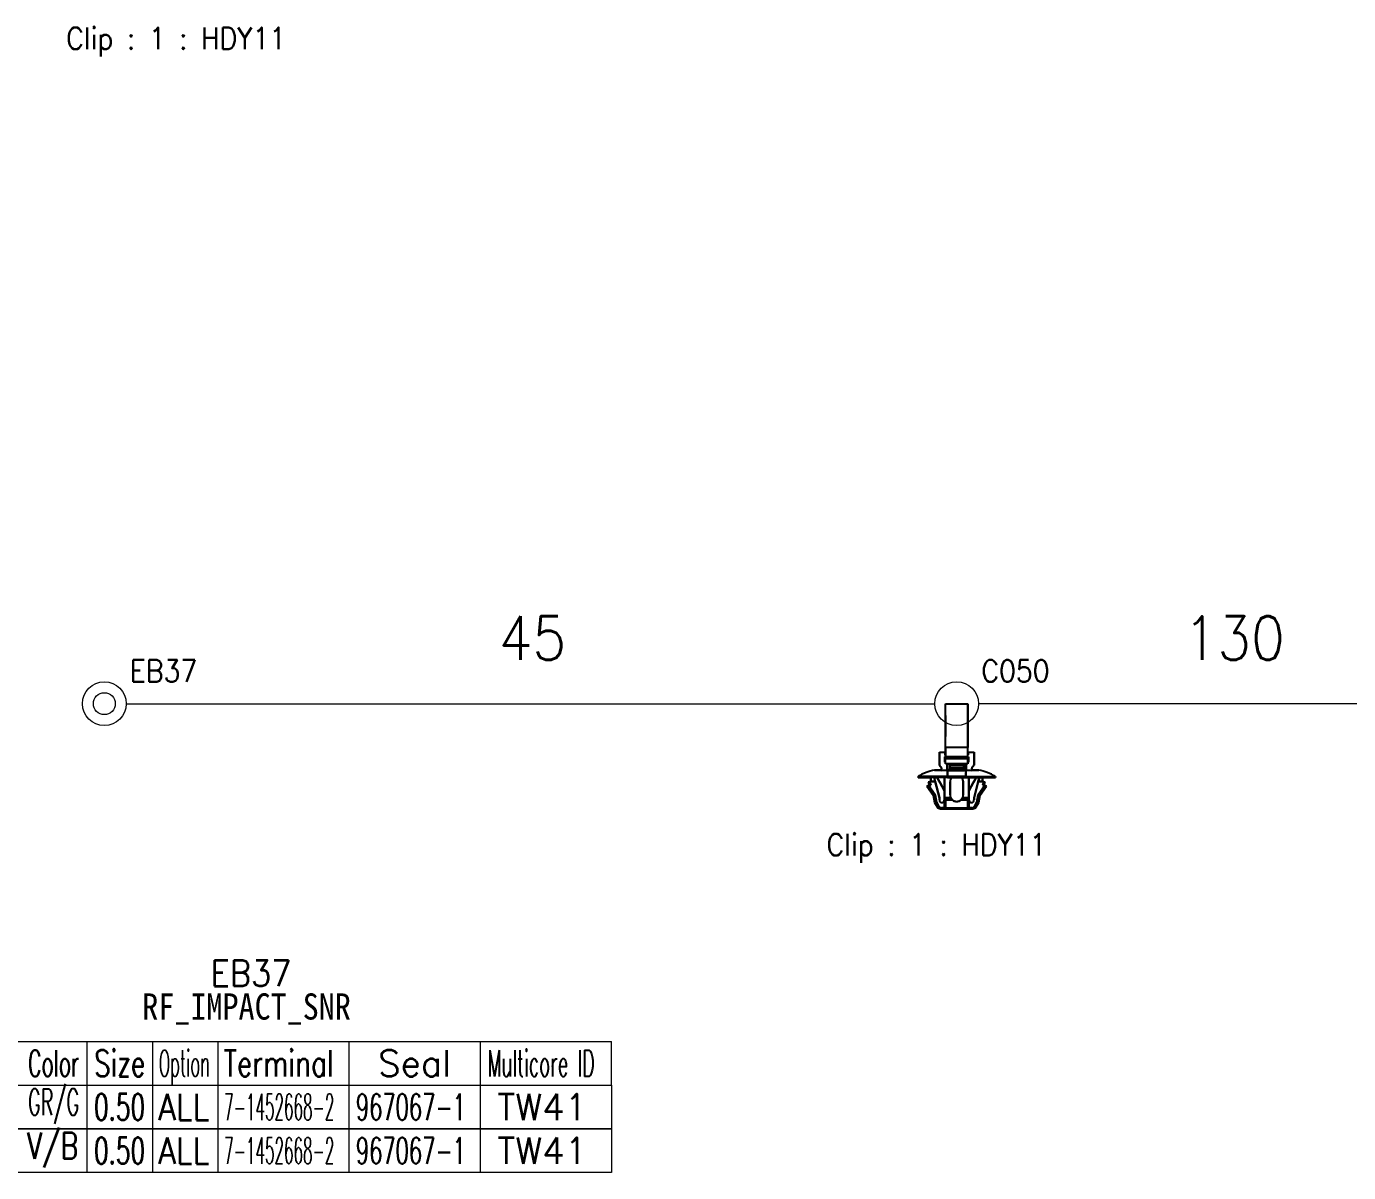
# Model space of a CAD drawing. Header units: inches. Extents: x 47316 to 59086, y 3141 to 11743.
# Drawn here: x 53402.5 to 53553.8, y 9986.4 to 10117.5 of the extents above; entities that cross this region are included whole.
import ezdxf

# ---------------------------------------------------------------- set-up
doc = ezdxf.new("R2010")
doc.units = ezdxf.units.IN
doc.header["$MEASUREMENT"] = 0
doc.styles.get("Standard").update_dxf_attribs({"font": ''})
doc.styles.get('Standard').set_extended_font_data('SimSun')
doc.linetypes.add('_VH_FELT_TAPE', pattern='A,0.4,-0.7,["FELT",Standard,S=0.3,R=0,X=-0.5,Y=-0.15],-0.7', length=1.8)

msp = doc.modelspace()

# ---------------------------------------------------------------- linework, layer by layer
at = {"color": 0, "linetype": '_VH_FELT_TAPE', "lineweight": 15, "ltscale": 5}
for p, q in [((53413.89, 10040.05), (53506.45, 10040.05)), ((53568.68, 10040.05), (53511.45, 10040.05))]:
    msp.add_line(p, q, dxfattribs=at)
at = {"color": 7, "ltscale": 0.378893}
msp.add_line((53507.68, 10035.05), (53507.68, 10040.05), dxfattribs=at)
at = {"color": 7, "ltscale": 0.15}
for p, q in [((53507.68, 10040.05), (53510.21, 10040.05)), ((53510.21, 10035.05), (53507.68, 10035.05)), ((53510.21, 10035.05), (53507.68, 10035.05)), ((53507.68, 10033.79), (53510.21, 10033.79)), ((53510.21, 10033.79), (53507.68, 10033.79)), ((53510.21, 10033.15), (53507.68, 10033.15)), ((53510.21, 10033.15), (53507.68, 10033.15)), ((53507.68, 10028.08), (53510.21, 10028.08)), ((53510.21, 10028.08), (53507.68, 10028.08))]:
    msp.add_line(p, q, dxfattribs=at)
at = {"color": 7, "ltscale": 0.0272}
msp.add_line((53507.68, 10039.93), (53507.68, 10040.05), dxfattribs=at)
at = {"color": 7, "ltscale": 0.37888}
msp.add_line((53507.68, 10035.05), (53507.68, 10040.05), dxfattribs=at)
at = {"color": 7, "ltscale": 0.027199}
msp.add_line((53507.68, 10040.05), (53507.68, 10039.93), dxfattribs=at)
at = {"color": 7, "ltscale": 0.142593}
msp.add_line((53507.68, 10036.28), (53507.68, 10038.69), dxfattribs=at)
at = {"color": 7, "ltscale": 0.142589}
msp.add_line((53507.68, 10038.69), (53507.68, 10036.28), dxfattribs=at)
at = {"color": 7, "ltscale": 0.378897}
msp.add_line((53510.21, 10040.05), (53510.21, 10035.05), dxfattribs=at)
at = {"color": 7, "ltscale": 0.215019}
msp.add_line((53510.21, 10036.61), (53510.21, 10040.05), dxfattribs=at)
at = {"color": 7, "ltscale": 0.315749}
msp.add_line((53510.21, 10040.05), (53510.21, 10035.48), dxfattribs=at)
at = {"color": 7, "ltscale": 0.378905}
msp.add_line((53510.21, 10035.05), (53510.21, 10040.05), dxfattribs=at)
at = {"color": 7, "ltscale": 0.315758}
msp.add_line((53510.21, 10040.05), (53510.21, 10035.48), dxfattribs=at)
at = {"color": 7, "ltscale": 0.179182}
msp.add_line((53510.21, 10036.78), (53510.21, 10039.8), dxfattribs=at)
at = {"color": 7, "ltscale": 0.026669}
for p, q in [((53510.21, 10036.78), (53510.21, 10036.33)), ((53510.21, 10036.33), (53510.21, 10036.78)), ((53510.21, 10036.61), (53510.21, 10036.16))]:
    msp.add_line(p, q, dxfattribs=at)
at = {"color": 7, "ltscale": 0.108633}
msp.add_line((53510.21, 10034.5), (53510.21, 10036.33), dxfattribs=at)
at = {"color": 7, "ltscale": 0.076392}
msp.add_line((53510.21, 10035.04), (53510.21, 10036.33), dxfattribs=at)
at = {"color": 7, "ltscale": 0.098454}
msp.add_line((53510.21, 10034.5), (53510.21, 10036.16), dxfattribs=at)
at = {"color": 7, "ltscale": 0.039999}
for p, q in [((53506.97, 10034.5), (53507.64, 10034.5)), ((53506.97, 10034.5), (53507.64, 10034.5)), ((53510.25, 10034.5), (53510.93, 10034.5)), ((53510.25, 10034.5), (53510.93, 10034.5))]:
    msp.add_line(p, q, dxfattribs=at)
at = {"color": 7, "ltscale": 0.022501}
for p, q in [((53506.97, 10034.5), (53506.97, 10034.12)), ((53506.97, 10034.12), (53506.97, 10034.5)), ((53510.93, 10034.5), (53510.93, 10034.12)), ((53510.93, 10034.5), (53510.93, 10034.12))]:
    msp.add_line(p, q, dxfattribs=at)
at = {"color": 7, "ltscale": 0.064999}
for p, q in [((53506.97, 10034.12), (53506.97, 10033.03)), ((53506.97, 10033.03), (53506.97, 10034.12)), ((53510.93, 10034.12), (53510.93, 10033.03)), ((53510.93, 10034.12), (53510.93, 10033.03))]:
    msp.add_line(p, q, dxfattribs=at)
at = {"color": 7, "ltscale": 0.0175}
for p, q in [((53507.64, 10034.5), (53507.64, 10034.21)), ((53507.64, 10034.21), (53507.64, 10034.5)), ((53510.25, 10034.5), (53510.25, 10034.21)), ((53510.25, 10034.5), (53510.25, 10034.21)), ((53510.25, 10034.21), (53510.25, 10034.5))]:
    msp.add_line(p, q, dxfattribs=at)
at = {"color": 7, "ltscale": 0.002499}
for p, q in [((53507.64, 10034.5), (53507.68, 10034.5)), ((53507.68, 10034.21), (53507.64, 10034.21)), ((53507.64, 10034.21), (53507.68, 10034.21)), ((53510.21, 10034.5), (53510.25, 10034.5)), ((53510.25, 10034.21), (53510.21, 10034.21)), ((53510.21, 10034.21), (53510.25, 10034.21)), ((53507.6, 10033.95), (53507.64, 10033.95)), ((53507.64, 10033.95), (53507.6, 10033.95)), ((53507.64, 10033.95), (53507.6, 10033.95)), ((53507.68, 10033.41), (53507.64, 10033.41)), ((53507.64, 10033.41), (53507.68, 10033.41)), ((53507.68, 10033.41), (53507.64, 10033.41)), ((53510.25, 10033.41), (53510.21, 10033.41)), ((53510.21, 10033.41), (53510.25, 10033.41)), ((53510.25, 10033.41), (53510.21, 10033.41)), ((53510.29, 10033.95), (53510.25, 10033.95)), ((53510.29, 10033.95), (53510.25, 10033.95))]:
    msp.add_line(p, q, dxfattribs=at)
at = {"color": 7, "ltscale": 2.6e-05}
for p, q in [((53507.64, 10034.5), (53507.64, 10034.5)), ((53510.25, 10034.5), (53510.25, 10034.5))]:
    msp.add_line(p, q, dxfattribs=at)
at = {"color": 7, "ltscale": 0.0644}
for p, q in [((53507.68, 10035.05), (53507.68, 10033.96)), ((53507.68, 10033.96), (53507.68, 10035.05)), ((53510.21, 10033.96), (53510.21, 10035.05)), ((53510.21, 10033.96), (53510.21, 10035.05))]:
    msp.add_line(p, q, dxfattribs=at)
at = {"color": 7, "ltscale": 0.0075}
for p, q in [((53508.1, 10034.08), (53508.1, 10033.95)), ((53508.1, 10033.95), (53508.1, 10034.08)), ((53508.53, 10033.95), (53508.53, 10034.08)), ((53508.53, 10034.08), (53508.53, 10033.95)), ((53509.37, 10034.08), (53509.37, 10033.95)), ((53509.37, 10033.95), (53509.37, 10034.08)), ((53509.79, 10033.95), (53509.79, 10034.08)), ((53509.79, 10034.08), (53509.79, 10033.95)), ((53504.53, 10031.72), (53504.53, 10031.6)), ((53504.53, 10031.6), (53504.53, 10031.72)), ((53507.89, 10031.6), (53507.89, 10031.72)), ((53507.89, 10031.72), (53507.89, 10031.6)), ((53510, 10031.72), (53510, 10031.6)), ((53510, 10031.6), (53510, 10031.72)), ((53513.37, 10031.72), (53513.37, 10031.6)), ((53513.37, 10031.6), (53513.37, 10031.72)), ((53507.2, 10028.02), (53507.2, 10028.14)), ((53507.2, 10028.02), (53507.2, 10028.14)), ((53510.34, 10028.02), (53510.34, 10028.14)), ((53510.69, 10028.14), (53510.69, 10028.02)), ((53510.69, 10028.14), (53510.69, 10028.02))]:
    msp.add_line(p, q, dxfattribs=at)
at = {"color": 7, "ltscale": 0.057913}
msp.add_line((53510.21, 10034.5), (53510.21, 10035.48), dxfattribs=at)
at = {"color": 7, "ltscale": 0.025}
for p, q in [((53510.93, 10034.08), (53510.93, 10034.5)), ((53508.1, 10033.96), (53508.53, 10033.96)), ((53508.1, 10033.96), (53508.53, 10033.96)), ((53509.37, 10033.96), (53509.79, 10033.96)), ((53509.37, 10033.96), (53509.79, 10033.96)), ((53509.37, 10033.95), (53509.79, 10033.95))]:
    msp.add_line(p, q, dxfattribs=at)
at = {"color": 7, "ltscale": 0.0625}
msp.add_line((53510.93, 10033.03), (53510.93, 10034.08), dxfattribs=at)
at = {"color": 7, "ltscale": 0.017476}
for p, q in [((53507.22, 10032.67), (53507.22, 10032.38)), ((53510.67, 10032.67), (53510.67, 10032.38))]:
    msp.add_line(p, q, dxfattribs=at)
at = {"color": 7, "ltscale": 0.017471}
for p, q in [((53507.22, 10032.38), (53507.22, 10032.67)), ((53510.67, 10032.38), (53510.67, 10032.67))]:
    msp.add_line(p, q, dxfattribs=at)
at = {"color": 7, "ltscale": 0.035001}
for p, q in [((53507.6, 10033.37), (53507.6, 10033.95)), ((53507.6, 10033.37), (53507.6, 10033.95)), ((53507.6, 10033.95), (53507.6, 10033.37)), ((53510.29, 10033.95), (53510.29, 10033.37)), ((53510.29, 10033.37), (53510.29, 10033.95)), ((53510, 10031.6), (53510, 10032.19)), ((53510, 10031.6), (53510, 10032.19))]:
    msp.add_line(p, q, dxfattribs=at)
at = {"color": 7, "ltscale": 0.004999}
for p, q in [((53507.68, 10033.37), (53507.6, 10033.37)), ((53507.6, 10033.37), (53507.68, 10033.37)), ((53510.29, 10033.37), (53510.21, 10033.37)), ((53510.21, 10033.37), (53510.29, 10033.37))]:
    msp.add_line(p, q, dxfattribs=at)
at = {"color": 7, "ltscale": 0.032501}
for p, q in [((53507.64, 10033.95), (53507.64, 10033.41)), ((53507.64, 10033.41), (53507.64, 10033.95)), ((53510.25, 10033.95), (53510.25, 10033.41)), ((53510.25, 10033.95), (53510.25, 10033.41))]:
    msp.add_line(p, q, dxfattribs=at)
at = {"color": 7, "ltscale": 0.154999}
for p, q in [((53510.25, 10033.95), (53507.64, 10033.95)), ((53507.64, 10033.95), (53510.25, 10033.95))]:
    msp.add_line(p, q, dxfattribs=at)
at = {"color": 7, "ltscale": 0.0375}
for p, q in [((53507.68, 10033.15), (53507.68, 10033.79)), ((53507.68, 10033.15), (53507.68, 10033.79)), ((53510.21, 10033.79), (53510.21, 10033.15)), ((53510.21, 10033.15), (53510.21, 10033.79))]:
    msp.add_line(p, q, dxfattribs=at)
at = {"color": 7, "ltscale": 0.040002}
for p, q in [((53507.85, 10032.48), (53507.85, 10033.15)), ((53507.85, 10032.48), (53507.85, 10033.15)), ((53507.85, 10033.15), (53507.85, 10032.48)), ((53510.04, 10033.15), (53510.04, 10032.48)), ((53510.04, 10032.48), (53510.04, 10033.15))]:
    msp.add_line(p, q, dxfattribs=at)
at = {"color": 7, "ltscale": 0.017502}
for p, q in [((53507.85, 10033.15), (53508.15, 10033.15)), ((53509.75, 10033.15), (53510.04, 10033.15))]:
    msp.add_line(p, q, dxfattribs=at)
at = {"color": 7, "ltscale": 0.000368}
msp.add_line((53508.1, 10033.96), (53508.1, 10033.95), dxfattribs=at)
at = {"color": 7, "ltscale": 0.023056}
msp.add_line((53508.14, 10033.95), (53508.53, 10033.95), dxfattribs=at)
at = {"color": 7, "ltscale": 0.00087}
for p, q in [((53508.15, 10033.14), (53508.15, 10033.15)), ((53508.15, 10033.15), (53508.15, 10033.14)), ((53509.75, 10033.14), (53509.75, 10033.15)), ((53509.75, 10033.15), (53509.75, 10033.14))]:
    msp.add_line(p, q, dxfattribs=at)
at = {"color": 7, "ltscale": 0.095001}
for p, q in [((53509.75, 10033.14), (53508.15, 10033.14)), ((53508.15, 10033.14), (53509.75, 10033.14)), ((53509.75, 10033.01), (53508.15, 10033.01)), ((53508.15, 10033.01), (53509.75, 10033.01)), ((53508.15, 10032.71), (53509.75, 10032.71)), ((53509.75, 10032.71), (53508.15, 10032.71)), ((53508.15, 10032.51), (53509.75, 10032.51))]:
    msp.add_line(p, q, dxfattribs=at)
at = {"color": 7, "ltscale": 0.007443}
for p, q in [((53508.15, 10033.01), (53508.15, 10033.14)), ((53508.15, 10033.14), (53508.15, 10033.01)), ((53509.75, 10033.01), (53509.75, 10033.14)), ((53509.75, 10033.14), (53509.75, 10033.01))]:
    msp.add_line(p, q, dxfattribs=at)
at = {"color": 7, "ltscale": 0.017839}
for p, q in [((53508.15, 10032.71), (53508.15, 10033.01)), ((53508.15, 10033.01), (53508.15, 10032.71)), ((53509.75, 10032.71), (53509.75, 10033.01)), ((53509.75, 10033.01), (53509.75, 10032.71))]:
    msp.add_line(p, q, dxfattribs=at)
at = {"color": 7, "ltscale": 0.012407}
for p, q in [((53508.15, 10032.51), (53508.15, 10032.71)), ((53509.75, 10032.51), (53509.75, 10032.71))]:
    msp.add_line(p, q, dxfattribs=at)
at = {"color": 7, "ltscale": 0.013841}
for p, q in [((53508.15, 10032.71), (53508.15, 10032.48)), ((53509.75, 10032.48), (53509.75, 10032.71))]:
    msp.add_line(p, q, dxfattribs=at)
at = {"color": 7, "ltscale": 0.000322}
msp.add_line((53509.37, 10033.95), (53509.37, 10033.96), dxfattribs=at)
at = {"color": 7, "ltscale": 0.023952}
msp.add_line((53509.75, 10032.75), (53509.75, 10033.15), dxfattribs=at)
at = {"color": 7, "ltscale": 0.014789}
msp.add_line((53509.75, 10032.73), (53509.75, 10032.48), dxfattribs=at)
at = {"color": 7, "ltscale": 0.002502}
msp.add_line((53510.21, 10033.37), (53510.21, 10033.41), dxfattribs=at)
at = {"color": 7, "ltscale": 0.021939}
msp.add_line((53510.25, 10033.95), (53510.25, 10033.59), dxfattribs=at)
at = {"color": 7, "ltscale": 0.010562}
msp.add_line((53510.25, 10033.41), (53510.25, 10033.59), dxfattribs=at)
at = {"color": 7, "ltscale": 0.000629}
msp.add_line((53510.28, 10033.95), (53510.29, 10033.95), dxfattribs=at)
at = {"color": 7, "ltscale": 0.013786}
msp.add_line((53510.67, 10032.44), (53510.67, 10032.67), dxfattribs=at)
at = {"color": 7, "ltscale": 0.2}
for p, q in [((53504.53, 10031.72), (53507.89, 10031.72)), ((53507.89, 10031.72), (53504.53, 10031.72)), ((53507.89, 10031.6), (53504.53, 10031.6)), ((53507.89, 10031.6), (53504.53, 10031.6)), ((53510, 10031.72), (53513.37, 10031.72)), ((53510, 10031.72), (53513.37, 10031.72)), ((53510, 10031.6), (53513.37, 10031.6)), ((53513.37, 10031.6), (53510, 10031.6))]:
    msp.add_line(p, q, dxfattribs=at)
at = {"color": 7, "ltscale": 0.087396}
for p, q in [((53504.53, 10031.6), (53506, 10031.6)), ((53504.53, 10031.6), (53506, 10031.6)), ((53513.37, 10031.6), (53511.9, 10031.6))]:
    msp.add_line(p, q, dxfattribs=at)
at = {"color": 7, "ltscale": 0.000925}
msp.add_line((53505.7, 10031.05), (53505.72, 10031.05), dxfattribs=at)
at = {"color": 7, "ltscale": 0.020195}
for p, q in [((53505.7, 10031.05), (53505.83, 10030.73)), ((53505.85, 10031.05), (53505.97, 10030.73)), ((53505.97, 10030.73), (53505.85, 10031.05)), ((53512.05, 10031.05), (53511.92, 10030.73)), ((53511.92, 10030.73), (53512.05, 10031.05)), ((53512.06, 10030.73), (53512.19, 10031.05))]:
    msp.add_line(p, q, dxfattribs=at)
at = {"color": 7, "ltscale": 0.018174}
msp.add_line((53506, 10031.13), (53505.71, 10031.05), dxfattribs=at)
at = {"color": 7, "ltscale": 0.000912}
for p, q in [((53505.72, 10031.05), (53505.71, 10031.05)), ((53512.06, 10030.73), (53512.05, 10030.73))]:
    msp.add_line(p, q, dxfattribs=at)
at = {"color": 7, "ltscale": 0.002823}
msp.add_line((53505.72, 10031.05), (53505.77, 10031.05), dxfattribs=at)
at = {"color": 7, "ltscale": 0.00282}
for p, q in [((53505.77, 10031.05), (53505.72, 10031.05)), ((53512.05, 10030.73), (53512, 10030.73))]:
    msp.add_line(p, q, dxfattribs=at)
at = {"color": 7, "ltscale": 0.004681}
for p, q in [((53505.77, 10031.05), (53505.85, 10031.05)), ((53505.85, 10031.05), (53505.77, 10031.05))]:
    msp.add_line(p, q, dxfattribs=at)
at = {"color": 7, "ltscale": 0.018199}
for p, q in [((53506.14, 10031.13), (53505.85, 10031.05)), ((53505.85, 10031.05), (53506.14, 10031.13)), ((53511.75, 10031.13), (53512.05, 10031.05)), ((53512.05, 10031.05), (53511.75, 10031.13))]:
    msp.add_line(p, q, dxfattribs=at)
at = {"color": 7, "ltscale": 0.027499}
for p, q in [((53506, 10031.13), (53506, 10031.6)), ((53506, 10031.6), (53506, 10031.13)), ((53511.89, 10031.13), (53511.89, 10031.6)), ((53511.89, 10031.6), (53511.89, 10031.13))]:
    msp.add_line(p, q, dxfattribs=at)
at = {"color": 7, "ltscale": 0.000286}
for p, q in [((53506, 10031.13), (53506.01, 10031.13)), ((53506.01, 10031.13), (53506, 10031.13))]:
    msp.add_line(p, q, dxfattribs=at)
at = {"color": 7, "ltscale": 0.00033}
for p, q in [((53506.01, 10031.13), (53506, 10031.13)), ((53511.89, 10031.13), (53511.89, 10031.13)), ((53505.83, 10030.73), (53505.84, 10030.73))]:
    msp.add_line(p, q, dxfattribs=at)
at = {"color": 7, "ltscale": 0.008441}
for p, q in [((53506, 10031.13), (53506.14, 10031.13)), ((53506.14, 10031.13), (53506, 10031.13)), ((53505.83, 10030.73), (53505.97, 10030.73))]:
    msp.add_line(p, q, dxfattribs=at)
at = {"color": 7, "ltscale": 0.008432}
msp.add_line((53506.14, 10031.13), (53506, 10031.13), dxfattribs=at)
at = {"color": 7, "ltscale": 0.000342}
for p, q in [((53506, 10031.13), (53506.01, 10031.13)), ((53511.89, 10031.13), (53511.89, 10031.13))]:
    msp.add_line(p, q, dxfattribs=at)
at = {"color": 7, "ltscale": 0.002209}
msp.add_line((53506.04, 10031.13), (53506.01, 10031.13), dxfattribs=at)
at = {"color": 7, "ltscale": 0.003674}
for p, q in [((53506.01, 10031.13), (53506.07, 10031.13)), ((53511.83, 10031.13), (53511.89, 10031.13))]:
    msp.add_line(p, q, dxfattribs=at)
at = {"color": 7, "ltscale": 0.00434}
msp.add_line((53506.07, 10031.13), (53506.14, 10031.13), dxfattribs=at)
at = {"color": 7, "ltscale": 0.019785}
for p, q in [((53506.47, 10031.13), (53506.14, 10031.13)), ((53506.14, 10031.13), (53506.47, 10031.13)), ((53511.42, 10031.13), (53511.75, 10031.13)), ((53511.75, 10031.13), (53511.42, 10031.13))]:
    msp.add_line(p, q, dxfattribs=at)
at = {"color": 7, "ltscale": 0.020602}
for p, q in [((53506.35, 10031.6), (53506.7, 10031.6)), ((53506.35, 10031.6), (53506.7, 10031.6)), ((53511.54, 10031.6), (53511.19, 10031.6))]:
    msp.add_line(p, q, dxfattribs=at)
at = {"color": 7, "ltscale": 0.028456}
for p, q in [((53506.47, 10031.13), (53506.35, 10031.6)), ((53506.35, 10031.6), (53506.47, 10031.13)), ((53511.42, 10031.13), (53511.54, 10031.6)), ((53511.54, 10031.6), (53511.42, 10031.13))]:
    msp.add_line(p, q, dxfattribs=at)
at = {"color": 7, "ltscale": 0.047501}
for p, q in [((53507.22, 10032.44), (53506.42, 10032.44)), ((53506.42, 10032.44), (53507.22, 10032.44)), ((53511.47, 10032.44), (53510.67, 10032.44)), ((53510.67, 10032.44), (53511.47, 10032.44))]:
    msp.add_line(p, q, dxfattribs=at)
at = {"color": 7, "ltscale": 0.11383}
for p, q in [((53506.97, 10029.28), (53506.47, 10031.13)), ((53506.47, 10031.13), (53506.97, 10029.28)), ((53510.93, 10029.28), (53511.42, 10031.13)), ((53511.42, 10031.13), (53510.93, 10029.28))]:
    msp.add_line(p, q, dxfattribs=at)
at = {"color": 7, "ltscale": 0.015242}
for p, q in [((53506.83, 10031.37), (53506.7, 10031.6)), ((53511.19, 10031.6), (53511.07, 10031.37))]:
    msp.add_line(p, q, dxfattribs=at)
at = {"color": 7, "ltscale": 0.015215}
msp.add_line((53506.7, 10031.6), (53506.83, 10031.37), dxfattribs=at)
at = {"color": 7, "ltscale": 0.026985}
for p, q in [((53507.05, 10030.98), (53506.83, 10031.37)), ((53511.07, 10031.37), (53510.84, 10030.98))]:
    msp.add_line(p, q, dxfattribs=at)
at = {"color": 7, "ltscale": 0.02701}
msp.add_line((53506.83, 10031.37), (53507.05, 10030.98), dxfattribs=at)
at = {"color": 7, "ltscale": 0.064963}
msp.add_line((53507.02, 10031.03), (53507.56, 10030.08), dxfattribs=at)
at = {"color": 7, "ltscale": 0.00369}
for p, q in [((53507.22, 10032.44), (53507.22, 10032.38)), ((53510.67, 10032.38), (53510.67, 10032.44))]:
    msp.add_line(p, q, dxfattribs=at)
at = {"color": 7, "ltscale": 0.089999}
for p, q in [((53507.56, 10030.08), (53507.56, 10031.6)), ((53507.56, 10031.6), (53507.56, 10030.08)), ((53510.34, 10031.6), (53510.34, 10030.08)), ((53510.34, 10030.08), (53510.34, 10031.6))]:
    msp.add_line(p, q, dxfattribs=at)
at = {"color": 7, "ltscale": 0.129999}
for p, q in [((53510.04, 10032.48), (53507.85, 10032.48)), ((53507.85, 10032.48), (53510.04, 10032.48))]:
    msp.add_line(p, q, dxfattribs=at)
at = {"color": 7, "ltscale": 0.040569}
for p, q in [((53507.89, 10031.72), (53507.89, 10032.41)), ((53510, 10032.41), (53510, 10031.72))]:
    msp.add_line(p, q, dxfattribs=at)
at = {"color": 7, "ltscale": 0.125}
for p, q in [((53507.89, 10032.41), (53510, 10032.41)), ((53510, 10032.41), (53507.89, 10032.41)), ((53507.89, 10031.72), (53510, 10031.72)), ((53510, 10031.72), (53507.89, 10031.72)), ((53507.89, 10031.6), (53510, 10031.6)), ((53510, 10031.6), (53507.89, 10031.6))]:
    msp.add_line(p, q, dxfattribs=at)
at = {"color": 7, "ltscale": 0.040567}
for p, q in [((53507.89, 10032.41), (53507.89, 10031.72)), ((53510, 10032.41), (53510, 10031.72))]:
    msp.add_line(p, q, dxfattribs=at)
at = {"color": 7, "ltscale": 0.02751}
msp.add_line((53507.89, 10031.72), (53507.89, 10032.19), dxfattribs=at)
msp.add_line((53507.89, 10031.72), (53507.89, 10032.19), dxfattribs=at)
at = {"color": 7, "ltscale": 0.001447}
msp.add_line((53508.15, 10032.51), (53508.15, 10032.48), dxfattribs=at)
at = {"color": 7, "ltscale": 0.0875}
for p, q in [((53508.19, 10031.09), (53508.19, 10029.62)), ((53508.19, 10029.62), (53508.19, 10031.09)), ((53508.19, 10029.62), (53508.19, 10031.09)), ((53509.7, 10029.62), (53509.7, 10031.09)), ((53509.7, 10031.09), (53509.7, 10029.62)), ((53511.89, 10031.6), (53513.37, 10031.6))]:
    msp.add_line(p, q, dxfattribs=at)
at = {"color": 7, "ltscale": 0.065039}
msp.add_line((53510.34, 10030.08), (53510.87, 10031.04), dxfattribs=at)
at = {"color": 7, "ltscale": 0.02697}
msp.add_line((53510.84, 10030.98), (53511.07, 10031.37), dxfattribs=at)
at = {"color": 7, "ltscale": 0.015289}
msp.add_line((53511.07, 10031.37), (53511.19, 10031.6), dxfattribs=at)
at = {"color": 7, "ltscale": 0.020749}
msp.add_line((53511.19, 10031.6), (53511.54, 10031.6), dxfattribs=at)
at = {"color": 7, "ltscale": 0.006299}
msp.add_line((53511.75, 10031.13), (53511.86, 10031.13), dxfattribs=at)
at = {"color": 7, "ltscale": 0.006305}
msp.add_line((53511.86, 10031.13), (53511.75, 10031.13), dxfattribs=at)
at = {"color": 7, "ltscale": 0.00329}
msp.add_line((53511.77, 10031.13), (53511.83, 10031.13), dxfattribs=at)
at = {"color": 7, "ltscale": 0.006641}
msp.add_line((53511.89, 10031.13), (53511.78, 10031.13), dxfattribs=at)
at = {"color": 7, "ltscale": 0.001825}
msp.add_line((53511.89, 10031.13), (53511.86, 10031.13), dxfattribs=at)
at = {"color": 7, "ltscale": 0.002142}
msp.add_line((53511.86, 10031.13), (53511.89, 10031.13), dxfattribs=at)
at = {"color": 7, "ltscale": 0.002136}
msp.add_line((53511.89, 10031.13), (53511.86, 10031.13), dxfattribs=at)
at = {"color": 7, "ltscale": 0.018183}
msp.add_line((53512.19, 10031.05), (53511.89, 10031.13), dxfattribs=at)
at = {"color": 7, "ltscale": 0.008429}
for p, q in [((53512.05, 10031.05), (53512.19, 10031.05)), ((53505.97, 10030.73), (53505.83, 10030.73))]:
    msp.add_line(p, q, dxfattribs=at)
at = {"color": 7, "ltscale": 0.008438}
msp.add_line((53512.19, 10031.05), (53512.05, 10031.05), dxfattribs=at)
at = {"color": 7, "ltscale": 0.002185}
msp.add_line((53512.12, 10031.05), (53512.15, 10031.05), dxfattribs=at)
at = {"color": 7, "ltscale": 0.019025}
msp.add_line((53505.83, 10030.73), (53505.54, 10030.61), dxfattribs=at)
at = {"color": 7, "ltscale": 0.006177}
msp.add_line((53505.64, 10030.61), (53505.54, 10030.61), dxfattribs=at)
at = {"color": 7, "ltscale": 0.006165}
for p, q in [((53505.54, 10030.61), (53505.64, 10030.61)), ((53506.27, 10029.58), (53506.38, 10029.58)), ((53506.27, 10029.58), (53506.38, 10029.58))]:
    msp.add_line(p, q, dxfattribs=at)
at = {"color": 7, "ltscale": 0.075271}
for p, q in [((53505.54, 10030.61), (53506.27, 10029.58)), ((53506.38, 10029.58), (53505.64, 10030.61)), ((53512.25, 10030.61), (53511.52, 10029.58)), ((53511.52, 10029.58), (53512.25, 10030.61)), ((53511.62, 10029.58), (53512.36, 10030.61))]:
    msp.add_line(p, q, dxfattribs=at)
at = {"color": 7, "ltscale": 0.075264}
msp.add_line((53506.38, 10029.58), (53505.64, 10030.61), dxfattribs=at)
at = {"color": 7, "ltscale": 0.013619}
for p, q in [((53505.97, 10030.73), (53505.76, 10030.64)), ((53505.76, 10030.64), (53505.97, 10030.73)), ((53511.92, 10030.73), (53512.13, 10030.64)), ((53512.13, 10030.64), (53511.92, 10030.73))]:
    msp.add_line(p, q, dxfattribs=at)
at = {"color": 7, "ltscale": 0.074459}
for p, q in [((53505.76, 10030.64), (53506.49, 10029.62)), ((53506.49, 10029.62), (53505.76, 10030.64)), ((53512.13, 10030.64), (53511.4, 10029.62)), ((53511.4, 10029.62), (53512.13, 10030.64))]:
    msp.add_line(p, q, dxfattribs=at)
at = {"color": 7, "ltscale": 0.000327}
msp.add_line((53505.84, 10030.73), (53505.83, 10030.73), dxfattribs=at)
at = {"color": 7, "ltscale": 0.001593}
msp.add_line((53505.86, 10030.73), (53505.84, 10030.73), dxfattribs=at)
at = {"color": 7, "ltscale": 0.003809}
msp.add_line((53505.84, 10030.73), (53505.9, 10030.73), dxfattribs=at)
at = {"color": 7, "ltscale": 0.004291}
msp.add_line((53505.9, 10030.73), (53505.97, 10030.73), dxfattribs=at)
at = {"color": 7, "ltscale": 0.05076}
for p, q in [((53506.27, 10029.58), (53506.42, 10028.73)), ((53511.47, 10028.73), (53511.62, 10029.58))]:
    msp.add_line(p, q, dxfattribs=at)
at = {"color": 7, "ltscale": 0.002621}
for p, q in [((53506.42, 10029.59), (53506.38, 10029.58)), ((53506.38, 10029.58), (53506.42, 10029.59)), ((53511.51, 10029.58), (53511.47, 10029.59)), ((53511.47, 10029.59), (53511.51, 10029.58))]:
    msp.add_line(p, q, dxfattribs=at)
at = {"color": 7, "ltscale": 0.050769}
msp.add_line((53506.53, 10028.73), (53506.38, 10029.58), dxfattribs=at)
at = {"color": 7, "ltscale": 0.050773}
for p, q in [((53506.53, 10028.73), (53506.38, 10029.58)), ((53511.51, 10029.58), (53511.37, 10028.73)), ((53511.37, 10028.73), (53511.51, 10029.58))]:
    msp.add_line(p, q, dxfattribs=at)
at = {"color": 7, "ltscale": 0.004321}
for p, q in [((53506.49, 10029.62), (53506.42, 10029.6)), ((53506.42, 10029.6), (53506.49, 10029.62)), ((53511.47, 10029.6), (53511.4, 10029.62)), ((53511.4, 10029.62), (53511.47, 10029.6))]:
    msp.add_line(p, q, dxfattribs=at)
at = {"color": 7, "ltscale": 0.000205}
for p, q in [((53506.42, 10029.6), (53506.42, 10029.59)), ((53506.42, 10029.59), (53506.42, 10029.6)), ((53511.47, 10029.59), (53511.47, 10029.6)), ((53511.47, 10029.6), (53511.47, 10029.59))]:
    msp.add_line(p, q, dxfattribs=at)
at = {"color": 7, "ltscale": 0.051095}
for p, q in [((53506.49, 10029.62), (53506.64, 10028.78)), ((53506.64, 10028.78), (53506.49, 10029.62)), ((53511.4, 10029.62), (53511.25, 10028.78)), ((53511.25, 10028.78), (53511.4, 10029.62))]:
    msp.add_line(p, q, dxfattribs=at)
at = {"color": 7, "ltscale": 0.061156}
for p, q in [((53507.56, 10030.08), (53507.05, 10030.98)), ((53510.84, 10030.98), (53510.34, 10030.08))]:
    msp.add_line(p, q, dxfattribs=at)
at = {"color": 7, "ltscale": 0.061161}
msp.add_line((53507.05, 10030.98), (53507.56, 10030.08), dxfattribs=at)
at = {"color": 7, "ltscale": 0.039936}
for p, q in [((53507.56, 10029.41), (53507.56, 10030.08)), ((53507.56, 10030.08), (53507.56, 10029.41)), ((53510.34, 10030.08), (53510.34, 10029.41)), ((53510.34, 10029.41), (53510.34, 10030.08))]:
    msp.add_line(p, q, dxfattribs=at)
at = {"color": 7, "ltscale": 0.06116}
msp.add_line((53510.34, 10030.08), (53510.84, 10030.98), dxfattribs=at)
at = {"color": 7, "ltscale": 0.040697}
msp.add_line((53510.34, 10030.24), (53510.34, 10030.92), dxfattribs=at)
at = {"color": 7, "ltscale": 0.040701}
msp.add_line((53510.34, 10030.92), (53510.34, 10030.24), dxfattribs=at)
at = {"color": 7, "ltscale": 0.048712}
msp.add_line((53510.34, 10029.26), (53510.34, 10030.08), dxfattribs=at)
at = {"color": 7, "ltscale": 0.006168}
for p, q in [((53511.52, 10029.58), (53511.62, 10029.58)), ((53511.62, 10029.58), (53511.52, 10029.58))]:
    msp.add_line(p, q, dxfattribs=at)
at = {"color": 7, "ltscale": 0.004715}
msp.add_line((53511.92, 10030.73), (53512, 10030.73), dxfattribs=at)
at = {"color": 7, "ltscale": 0.004687}
msp.add_line((53512, 10030.73), (53511.92, 10030.73), dxfattribs=at)
at = {"color": 7, "ltscale": 0.002832}
msp.add_line((53512, 10030.73), (53512.05, 10030.73), dxfattribs=at)
at = {"color": 7, "ltscale": 0.002856}
msp.add_line((53512.06, 10030.73), (53512.01, 10030.73), dxfattribs=at)
at = {"color": 7, "ltscale": 0.002869}
msp.add_line((53512.01, 10030.73), (53512.06, 10030.73), dxfattribs=at)
at = {"color": 7, "ltscale": 0.0009}
msp.add_line((53512.05, 10030.73), (53512.06, 10030.73), dxfattribs=at)
at = {"color": 7, "ltscale": 0.019}
msp.add_line((53512.36, 10030.61), (53512.06, 10030.73), dxfattribs=at)
at = {"color": 7, "ltscale": 0.005222}
msp.add_line((53512.34, 10030.61), (53512.25, 10030.61), dxfattribs=at)
at = {"color": 7, "ltscale": 0.005249}
msp.add_line((53512.34, 10030.61), (53512.25, 10030.61), dxfattribs=at)
at = {"color": 7, "ltscale": 0.000903}
msp.add_line((53512.36, 10030.61), (53512.34, 10030.61), dxfattribs=at)
at = {"color": 7, "ltscale": 0.000916}
msp.add_line((53512.36, 10030.61), (53512.34, 10030.61), dxfattribs=at)
at = {"color": 7, "ltscale": 4.3e-05}
msp.add_line((53512.36, 10030.61), (53512.36, 10030.61), dxfattribs=at)
at = {"color": 7, "ltscale": 4.9e-05}
msp.add_line((53512.36, 10030.61), (53512.36, 10030.61), dxfattribs=at)
at = {"color": 7, "ltscale": 0.006219}
msp.add_line((53506.53, 10028.73), (53506.42, 10028.73), dxfattribs=at)
at = {"color": 7, "ltscale": 0.006223}
for p, q in [((53506.42, 10028.73), (53506.53, 10028.73)), ((53511.47, 10028.73), (53511.37, 10028.73)), ((53511.47, 10028.73), (53511.37, 10028.73))]:
    msp.add_line(p, q, dxfattribs=at)
at = {"color": 7, "ltscale": 0.034946}
for p, q in [((53506.42, 10028.73), (53506.72, 10028.23)), ((53511.17, 10028.23), (53511.47, 10028.73))]:
    msp.add_line(p, q, dxfattribs=at)
at = {"color": 7, "ltscale": 0.00266}
for p, q in [((53506.53, 10028.73), (53506.57, 10028.75)), ((53511.32, 10028.75), (53511.37, 10028.73))]:
    msp.add_line(p, q, dxfattribs=at)
at = {"color": 7, "ltscale": 0.002806}
for p, q in [((53506.57, 10028.75), (53506.53, 10028.73)), ((53511.37, 10028.73), (53511.32, 10028.75))]:
    msp.add_line(p, q, dxfattribs=at)
at = {"color": 7, "ltscale": 0.034163}
for p, q in [((53506.82, 10028.24), (53506.53, 10028.73)), ((53511.37, 10028.73), (53511.08, 10028.24))]:
    msp.add_line(p, q, dxfattribs=at)
at = {"color": 7, "ltscale": 0.000128}
for p, q in [((53506.53, 10028.73), (53506.53, 10028.73)), ((53506.53, 10028.73), (53506.53, 10028.73)), ((53511.37, 10028.73), (53511.37, 10028.73))]:
    msp.add_line(p, q, dxfattribs=at)
at = {"color": 7, "ltscale": 0.034208}
for p, q in [((53506.82, 10028.24), (53506.53, 10028.73)), ((53511.08, 10028.24), (53511.37, 10028.73))]:
    msp.add_line(p, q, dxfattribs=at)
at = {"color": 7, "ltscale": 0.004276}
for p, q in [((53506.57, 10028.75), (53506.64, 10028.78)), ((53506.64, 10028.78), (53506.57, 10028.75)), ((53511.32, 10028.75), (53511.25, 10028.78)), ((53511.25, 10028.78), (53511.32, 10028.75))]:
    msp.add_line(p, q, dxfattribs=at)
at = {"color": 7, "ltscale": 0.0329}
for p, q in [((53506.64, 10028.78), (53506.92, 10028.3)), ((53506.92, 10028.3), (53506.64, 10028.78)), ((53511.25, 10028.78), (53510.97, 10028.3)), ((53510.97, 10028.3), (53511.25, 10028.78))]:
    msp.add_line(p, q, dxfattribs=at)
at = {"color": 7, "ltscale": 0.00587}
msp.add_line((53506.72, 10028.23), (53506.82, 10028.24), dxfattribs=at)
at = {"color": 7, "ltscale": 0.005865}
for p, q in [((53506.82, 10028.24), (53506.72, 10028.23)), ((53511.17, 10028.23), (53511.08, 10028.24))]:
    msp.add_line(p, q, dxfattribs=at)
at = {"color": 7, "ltscale": 0.007092}
for p, q in [((53506.82, 10028.24), (53506.92, 10028.3)), ((53506.92, 10028.3), (53506.82, 10028.24)), ((53510.97, 10028.3), (53511.08, 10028.24)), ((53511.08, 10028.24), (53510.97, 10028.3))]:
    msp.add_line(p, q, dxfattribs=at)
at = {"color": 7, "ltscale": 0.014999}
for p, q in [((53506.97, 10029.03), (53506.97, 10029.28)), ((53506.97, 10029.03), (53506.97, 10029.28)), ((53506.97, 10029.28), (53506.97, 10029.03)), ((53510.93, 10029.03), (53510.93, 10029.28)), ((53510.93, 10029.28), (53510.93, 10029.03))]:
    msp.add_line(p, q, dxfattribs=at)
at = {"color": 7, "ltscale": 0.007248}
msp.add_line((53507.2, 10028.02), (53507.08, 10028.02), dxfattribs=at)
at = {"color": 7, "ltscale": 0.001605}
msp.add_line((53507.12, 10028.02), (53507.09, 10028.02), dxfattribs=at)
at = {"color": 7, "ltscale": 0.006183}
msp.add_line((53507.1, 10028.02), (53507.2, 10028.02), dxfattribs=at)
at = {"color": 7, "ltscale": 0.004422}
msp.add_line((53507.2, 10028.02), (53507.13, 10028.02), dxfattribs=at)
at = {"color": 7, "ltscale": 0.012915}
msp.add_line((53507.13, 10028.02), (53507.35, 10028.02), dxfattribs=at)
at = {"color": 7, "ltscale": 0.020941}
for p, q in [((53507.2, 10028.14), (53507.56, 10028.14)), ((53507.56, 10028.14), (53507.2, 10028.14)), ((53507.2, 10028.02), (53507.56, 10028.02)), ((53507.56, 10028.02), (53507.2, 10028.02)), ((53510.69, 10028.14), (53510.34, 10028.14)), ((53510.34, 10028.14), (53510.69, 10028.14)), ((53510.34, 10028.02), (53510.69, 10028.02)), ((53510.69, 10028.02), (53510.34, 10028.02))]:
    msp.add_line(p, q, dxfattribs=at)
at = {"color": 7, "ltscale": 0.012512}
for p, q in [((53507.35, 10028.02), (53507.56, 10028.02)), ((53510.33, 10028.02), (53510.55, 10028.02))]:
    msp.add_line(p, q, dxfattribs=at)
at = {"color": 7, "ltscale": 0.082565}
for p, q in [((53507.56, 10029.41), (53507.56, 10028.02)), ((53507.56, 10028.02), (53507.56, 10029.41)), ((53510.34, 10028.02), (53510.34, 10029.41)), ((53510.34, 10029.41), (53510.34, 10028.02))]:
    msp.add_line(p, q, dxfattribs=at)
at = {"color": 7, "ltscale": 0.000995}
for p, q in [((53507.56, 10028.02), (53507.57, 10028.02)), ((53507.57, 10028.02), (53507.56, 10028.02)), ((53510.32, 10028.02), (53510.34, 10028.02)), ((53510.34, 10028.02), (53510.32, 10028.02))]:
    msp.add_line(p, q, dxfattribs=at)
at = {"color": 7, "ltscale": 0.163013}
msp.add_line((53510.32, 10028.02), (53507.57, 10028.02), dxfattribs=at)
at = {"color": 7, "ltscale": 0.000399}
msp.add_line((53507.58, 10028.02), (53507.57, 10028.02), dxfattribs=at)
at = {"color": 7, "ltscale": 0.163214}
msp.add_line((53507.57, 10028.02), (53510.32, 10028.02), dxfattribs=at)
at = {"color": 7, "ltscale": 0.041339}
for p, q in [((53508.27, 10029.27), (53507.58, 10029.27)), ((53507.58, 10029.27), (53508.27, 10029.27)), ((53510.31, 10029.27), (53509.62, 10029.27)), ((53509.62, 10029.27), (53510.31, 10029.27))]:
    msp.add_line(p, q, dxfattribs=at)
at = {"color": 7, "ltscale": 0.002635}
for p, q in [((53507.58, 10029.27), (53507.59, 10029.23)), ((53510.3, 10029.23), (53510.31, 10029.27))]:
    msp.add_line(p, q, dxfattribs=at)
at = {"color": 7, "ltscale": 0.002634}
for p, q in [((53507.59, 10029.23), (53507.58, 10029.27)), ((53510.31, 10029.27), (53510.3, 10029.23))]:
    msp.add_line(p, q, dxfattribs=at)
at = {"color": 7, "ltscale": 0.057954}
for p, q in [((53507.68, 10028.08), (53507.68, 10029.06)), ((53507.68, 10029.06), (53507.68, 10028.08)), ((53510.21, 10029.06), (53510.21, 10028.08)), ((53510.21, 10028.08), (53510.21, 10029.06))]:
    msp.add_line(p, q, dxfattribs=at)
at = {"color": 7, "ltscale": 0.044711}
for p, q in [((53507.68, 10029.06), (53508.44, 10029.06)), ((53508.44, 10029.06), (53507.68, 10029.06)), ((53509.46, 10029.06), (53510.21, 10029.06)), ((53510.21, 10029.06), (53509.46, 10029.06))]:
    msp.add_line(p, q, dxfattribs=at)
at = {"color": 7, "ltscale": 0.000598}
msp.add_line((53508.44, 10029.06), (53508.43, 10029.06), dxfattribs=at)
at = {"color": 7, "ltscale": 0.001863}
msp.add_line((53509.48, 10029.08), (53509.46, 10029.06), dxfattribs=at)
at = {"color": 7, "ltscale": 0.000505}
msp.add_line((53509.46, 10029.06), (53509.46, 10029.06), dxfattribs=at)
at = {"color": 7, "ltscale": 0.008279}
msp.add_line((53510.34, 10029.12), (53510.34, 10029.26), dxfattribs=at)
at = {"color": 7, "ltscale": 0.005516}
msp.add_line((53510.34, 10029.03), (53510.34, 10029.12), dxfattribs=at)
at = {"color": 7, "ltscale": 0.052501}
msp.add_line((53510.34, 10028.14), (53510.34, 10029.03), dxfattribs=at)
at = {"color": 7, "ltscale": 0.015717}
msp.add_line((53510.81, 10028.02), (53510.55, 10028.02), dxfattribs=at)
at = {"color": 7, "ltscale": 0.015729}
msp.add_line((53510.55, 10028.02), (53510.81, 10028.02), dxfattribs=at)
at = {"color": 7, "ltscale": 0.005864}
msp.add_line((53511.17, 10028.23), (53511.08, 10028.24), dxfattribs=at)
at = {"color": 0, "linetype": 'Continuous', "lineweight": 15}
for p, q in [((53386.93, 10001.4), (53469.43, 10001.4)), ((53386.93, 9996.4), (53469.43, 9996.4))]:
    msp.add_line(p, q, dxfattribs=at)
at = {"color": 7, "linetype": 'Continuous', "lineweight": 15}
for p, q in [((53409.43, 9996.4), (53409.43, 10001.4)), ((53416.93, 9996.4), (53416.93, 10001.4)), ((53424.43, 9996.4), (53424.43, 10001.4)), ((53439.43, 9996.4), (53439.43, 10001.4)), ((53454.43, 9996.4), (53454.43, 10001.4)), ((53469.43, 9996.4), (53469.43, 10001.4))]:
    msp.add_line(p, q, dxfattribs=at)
at = {"color": 102, "linetype": 'Continuous', "lineweight": 15}
for p, q in [((53409.43, 9991.4), (53409.43, 9996.4)), ((53416.93, 9991.4), (53416.93, 9996.4)), ((53424.43, 9991.4), (53424.43, 9996.4)), ((53439.43, 9991.4), (53439.43, 9996.4)), ((53454.43, 9991.4), (53454.43, 9996.4)), ((53409.43, 9986.4), (53409.43, 9991.4)), ((53416.93, 9986.4), (53416.93, 9991.4)), ((53424.43, 9986.4), (53424.43, 9991.4)), ((53439.43, 9986.4), (53439.43, 9991.4)), ((53454.43, 9986.4), (53454.43, 9991.4))]:
    msp.add_line(p, q, dxfattribs=at)
at = {"color": 7}
for points in [[(53506.82, 10028.24), (53506.89, 10028.15), (53506.98, 10028.08), (53507.09, 10028.03), (53507.2, 10028.02)], [(53506.82, 10028.24), (53506.87, 10028.16), (53506.95, 10028.1), (53507.05, 10028.05), (53507.2, 10028.02)], [(53508.44, 10029.06), (53508.59, 10028.95), (53508.67, 10028.91)], [(53509.22, 10028.91), (53509.31, 10028.95), (53509.46, 10029.06)], [(53510.69, 10028.02), (53510.8, 10028.03), (53510.91, 10028.08), (53511, 10028.15), (53511.08, 10028.24)], [(53510.69, 10028.02), (53510.8, 10028.03), (53510.91, 10028.08), (53510.99, 10028.13), (53511.08, 10028.24)]]:
    msp.add_lwpolyline(points, dxfattribs=at)
at = {"color": 0, "linetype": 'Continuous', "lineweight": 15}
for points in [[(53386.93, 9991.4), (53386.93, 9996.4), (53469.43, 9996.4), (53469.43, 9991.4)], [(53386.93, 9986.4), (53386.93, 9991.4), (53469.43, 9991.4), (53469.43, 9986.4)]]:
    msp.add_lwpolyline(points, close=True, dxfattribs=at)
for centre, radius in [((53411.39, 10040.05), 2.5), ((53508.95, 10040.05), 2.5), ((53411.39, 10040.05), 1.25)]:
    msp.add_circle(centre, radius, dxfattribs=at)
at = {"color": 7}
for centre, radius, start, end in [((53507.22, 10033.03), 0.253, 180, 250.5288), ((53507.22, 10033.03), 0.253, 179.9994, 250.5293), ((53507.09, 10032.67), 0.127, 42.2692, 70.4569), ((53507.09, 10032.67), 0.127, 0.3156, 70.2132), ((53507.09, 10032.67), 0.126, 0.0191, 70.5093), ((53510.8, 10032.67), 0.127, 109.7868, 179.6844), ((53510.8, 10032.67), 0.126, 109.4903, 179.9805), ((53510.8, 10032.67), 0.127, 109.5447, 122.9575), ((53510.67, 10033.03), 0.253, 289.4707, 0.0006), ((53510.67, 10033.03), 0.253, 289.4712, 0), ((53510.67, 10033.03), 0.253, 289.4706, 0.0006), ((53507.38, 10027.03), 5.49, 100.0643, 121.3266), ((53507.38, 10027.03), 5.49, 100.0643, 121.3266), ((53507.87, 10025.05), 7.35, 92.4656, 95.098), ((53508.03, 10022.73), 9.68, 92.8258, 94.8248), ((53507.89, 10024.68), 7.73, 89.9937, 92.4893), ((53507.93, 10022.53), 9.88, 90.2174, 92.1704), ((53508.95, 10031.09), 0.757, 138.1918, 180.0256), ((53508.96, 10031.09), 0.769, 138.4852, 179.6729), ((53508.94, 10031.09), 0.756, 138.1546, 162.2965), ((53508.95, 10031.09), 0.757, 359.9756, 41.8187), ((53508.94, 10031.09), 0.769, 0.3271, 41.5148), ((53508.94, 10031.09), 0.763, 0.0484, 17.9134), ((53509.96, 10022.53), 9.88, 87.8296, 89.7826), ((53510, 10024.68), 7.73, 87.5108, 90.0061), ((53509.96, 10022.53), 9.88, 87.8296, 89.7826), ((53510.02, 10025.06), 7.35, 84.9018, 87.5345), ((53509.86, 10022.73), 9.68, 85.1752, 87.1742), ((53510.51, 10027.03), 5.49, 58.6734, 79.9357), ((53505.63, 10030.81), 0.203, 274.3892, 288.6183), ((53505.62, 10030.81), 0.206, 274.4416, 288.4778), ((53505.51, 10031.23), 0.635, 286.4827, 293.4454), ((53505.5, 10031.25), 0.665, 286.641, 293.285), ((53508.95, 10029.62), 0.758, 180.0004, 207.5793), ((53508.95, 10029.62), 0.758, 180.0002, 194.4836), ((53508.95, 10029.62), 0.763, 180.0482, 194.6082), ((53508.95, 10029.62), 0.764, 180.056, 195.2681), ((53508.95, 10029.62), 0.764, 180.2495, 207.6029), ((53508.95, 10029.62), 0.758, 332.4207, 359.9996), ((53508.94, 10029.62), 0.764, 332.3971, 359.7505), ((53508.94, 10029.62), 0.763, 345.6092, 359.9512), ((53512.39, 10031.25), 0.665, 246.7164, 253.3657), ((53512.38, 10031.22), 0.633, 246.5477, 253.542), ((53512.27, 10030.81), 0.205, 251.5163, 265.58), ((53512.27, 10030.81), 0.204, 251.369, 265.482), ((53507.09, 10028.45), 0.43, 211.1525, 269.3426), ((53507.17, 10028.45), 0.294, 210.5289, 226.9653), ((53507.29, 10028.54), 0.443, 212.9072, 223.7029), ((53507.26, 10029.03), 0.295, 180.0079, 359.9921), ((53507.26, 10029.03), 0.295, 180.0245, 359.9755), ((53507.19, 10028.46), 0.315, 226.9764, 242.3479), ((53507.17, 10028.44), 0.292, 226.6064, 243.1893), ((53507.2, 10028.48), 0.338, 242.3799, 256.6959), ((53507.19, 10028.47), 0.321, 241.8395, 256.7612), ((53507.2, 10028.5), 0.36, 256.646, 270.123), ((53507.22, 10028.67), 0.53, 259.0695, 268.209), ((53508.03, 10029.41), 0.476, 179.9621, 197.2519), ((53508.01, 10029.4), 0.453, 179.4607, 197.6335), ((53507.57, 10028.08), 0.0611, 272.6667, 292.2213), ((53507.57, 10028.08), 0.0615, 272.877, 292.2723), ((53508.41, 10029.57), 0.886, 202.5669, 207.3423), ((53508.42, 10029.57), 0.894, 202.5464, 207.2781), ((53507.53, 10028.18), 0.172, 291.1818, 300.7979), ((53507.53, 10028.18), 0.172, 291.0299, 300.6831), ((53507.4, 10028.4), 0.423, 301.0512, 311.7023), ((53507.39, 10028.41), 0.436, 301.1803, 311.5063), ((53508.81, 10029.78), 1.34, 207.5422, 212.4481), ((53508.83, 10029.79), 1.36, 207.4859, 212.3978), ((53508.95, 10029.62), 0.761, 207.6266, 217.3119), ((53508.95, 10029.62), 0.765, 207.4251, 217.048), ((53508.93, 10029.6), 0.73, 217.0272, 227.8015), ((53508.95, 10029.62), 0.759, 217.297, 227.6662), ((53508.95, 10029.63), 0.767, 228.0008, 248.9015), ((53508.95, 10029.62), 0.759, 245.8372, 254.997), ((53508.95, 10029.62), 0.758, 246.5332, 253.4892), ((53508.95, 10029.63), 0.769, 249.0988, 269.934), ((53508.95, 10029.62), 0.758, 248.6458, 269.788), ((53508.95, 10029.63), 0.769, 270.0656, 290.8991), ((53508.94, 10029.62), 0.758, 270.212, 291.3542), ((53508.95, 10029.62), 0.759, 286.4348, 299.9311), ((53508.94, 10029.63), 0.767, 291.0995, 312.0045), ((53508.97, 10029.6), 0.73, 312.1985, 322.9728), ((53508.95, 10029.62), 0.759, 312.3338, 322.703), ((53508.94, 10029.62), 0.765, 322.952, 332.5749), ((53508.94, 10029.62), 0.761, 322.6881, 332.3734), ((53509.06, 10029.79), 1.36, 327.6018, 332.5144), ((53509.08, 10029.78), 1.34, 327.5516, 332.458), ((53510.49, 10028.4), 0.422, 228.3051, 238.9783), ((53510.5, 10028.41), 0.435, 228.4671, 238.8089), ((53509.47, 10029.57), 0.894, 332.7227, 337.4531), ((53509.48, 10029.57), 0.886, 332.658, 337.4329), ((53510.36, 10028.18), 0.172, 239.2053, 248.8167), ((53510.36, 10028.18), 0.172, 239.3222, 248.9686), ((53510.32, 10028.08), 0.0611, 247.7767, 267.333), ((53510.32, 10028.08), 0.0617, 245.4196, 266.5764), ((53510.32, 10028.08), 0.0623, 245.4109, 266.316), ((53510.32, 10028.08), 0.0615, 247.7243, 267.1203), ((53509.86, 10029.41), 0.476, 342.7481, 0.0379), ((53509.88, 10029.4), 0.453, 342.3635, 0.543), ((53510.63, 10029.03), 0.295, 180.0079, 359.9921), ((53510.63, 10029.03), 0.295, 180.0245, 359.9755), ((53510.67, 10028.67), 0.529, 271.7682, 280.8839), ((53510.69, 10028.5), 0.36, 269.881, 283.3121), ((53510.7, 10028.47), 0.32, 283.2465, 298.1596), ((53510.69, 10028.48), 0.338, 283.2641, 297.5859), ((53510.81, 10028.45), 0.43, 270.6573, 328.8491), ((53510.72, 10028.45), 0.293, 296.8155, 313.3467), ((53510.7, 10028.46), 0.315, 297.6161, 312.9808), ((53510.6, 10028.54), 0.444, 316.2941, 327.0546), ((53510.72, 10028.45), 0.294, 312.9951, 329.4663)]:
    msp.add_arc(centre, radius, start, end, dxfattribs=at)

# ---------------------------------------------------------------- texts
at = {"color": 42, "linetype": 'Continuous', "lineweight": 15, "char_height": 2.5, "width": 30.1071, "attachment_point": 1}
for insert in [(53407.03, 10117.43), (53494.05, 10025.16)]:
    msp.add_mtext('\\Fromans.shx;\\W0.9000000000;\\T1.0000000000;\\o\\lClip : 1 : HDY11', dxfattribs=dict(at, insert=insert))
at = {"color": 7, "linetype": '_VH_FELT_TAPE', "lineweight": 18, "ltscale": 5, "char_height": 5, "attachment_point": 1}
for s, insert, width in [('\\Fromans.shx;\\W0.9000000000;\\T1.0000000000;\\o\\l45', (53456.53, 10050.05), 8.5714), ('\\Fromans.shx;\\W0.9000000000;\\T1.0000000000;\\o\\l130', (53534.92, 10050.05), 12.8571)]:
    msp.add_mtext(s, dxfattribs=dict(at, insert=insert, width=width))
at = {"color": 21, "linetype": 'Continuous', "lineweight": 15, "attachment_point": 1}
for s, insert, char_height, width in [('\\Fromans.shx;\\W0.9000000000;\\T1.0000000000;\\o\\lEB37', (53414.32, 10045.05), 2.5, 8.5714), ('\\Fromans.shx;\\W0.9000000000;\\T1.0000000000;\\o\\lC050', (53511.77, 10045.05), 2.5, 8.6786), ('\\Fromans.shx;\\W0.6500000000;\\T1.0000000000;\\o\\l0.50', (53410.21, 9995.4), 3, 6.5), ('\\Fromans.shx;\\W0.4224137931;\\T1.0000000000;\\o\\l7-1452668-2', (53425.11, 9995.4), 3, 14), ('\\Fromans.shx;\\W1.0000000000;\\T1.0000000000;\\o\\lTW41', (53456.36, 9995.4), 3, 11.4286), ('\\Fromans.shx;\\W0.6500000000;\\T1.0000000000;\\o\\l0.50', (53410.21, 9990.4), 3, 6.5), ('\\Fromans.shx;\\W0.4224137931;\\T1.0000000000;\\o\\l7-1452668-2', (53425.11, 9990.4), 3, 14), ('\\Fromans.shx;\\W1.0000000000;\\T1.0000000000;\\o\\lTW41', (53456.36, 9990.4), 3, 11.4286)]:
    msp.add_mtext(s, dxfattribs=dict(at, insert=insert, char_height=char_height, width=width))
at = {"color": 6, "linetype": 'Continuous', "lineweight": 20, "char_height": 3, "attachment_point": 1}
for s, insert, width in [('\\Fromans.shx;\\W0.9000000000;\\T1.0000000000;\\o\\lEB37', (53423.55, 10010.71), 10.2857), ('\\f黑体|b0|i0|c1|p0;\\W0.9000000000;\\T1.0000000000;\\o\\lRF_IMPACT_SNR', (53415.73, 10006.9), 25.2404)]:
    msp.add_mtext(s, dxfattribs=dict(at, insert=insert, width=width))
at = {"color": 7, "linetype": 'Continuous', "lineweight": 15, "char_height": 3, "attachment_point": 1}
for s, insert, width in [('\\Fromans.shx;\\W0.5687500000;\\T1.0000000000;\\o\\lColor', (53402.67, 10000.4), 6.5), ('\\Fromans.shx;\\W0.7222222222;\\T1.0000000000;\\o\\lSize', (53410.24, 10000.4), 6.5), ('\\Fromans.shx;\\W0.4595959596;\\T1.0000000000;\\o\\lOption', (53417.63, 10000.4), 6.5), ('\\Fromans.shx;\\W0.7480916031;\\T1.0000000000;\\o\\lTerminal', (53425.04, 10000.4), 14), ('\\Fromans.shx;\\W1.0000000000;\\T1.0000000000;\\o\\lSeal', (53442.72, 10000.4), 9.2857), ('\\Fromans.shx;\\W0.5185185185;\\T1.0000000000;\\o\\lMulticore ID', (53455.23, 10000.4), 14)]:
    msp.add_mtext(s, dxfattribs=dict(at, insert=insert, width=width))
at = {"color": 140, "linetype": 'Continuous', "lineweight": 15, "char_height": 3, "attachment_point": 1}
for s, insert, width in [('\\Fromans.shx;\\W0.5352941176;\\T1.0000000000;\\o\\lGR/G', (53402.66, 9995.97), 6.5), ('\\Fromans.shx;\\W0.8750000000;\\T1.0000000000;\\o\\lALL', (53417.56, 9995.4), 6.5), ('\\Fromans.shx;\\W0.5903614458;\\T1.0000000000;\\o\\l967067-1', (53440.18, 9995.4), 14), ('\\Fromans.shx;\\W0.7459016393;\\T1.0000000000;\\o\\lV/B', (53402.54, 9990.97), 6.5), ('\\Fromans.shx;\\W0.8750000000;\\T1.0000000000;\\o\\lALL', (53417.56, 9990.4), 6.5), ('\\Fromans.shx;\\W0.5903614458;\\T1.0000000000;\\o\\l967067-1', (53440.18, 9990.4), 14)]:
    msp.add_mtext(s, dxfattribs=dict(at, insert=insert, width=width))

doc.saveas('drawing.dxf')
